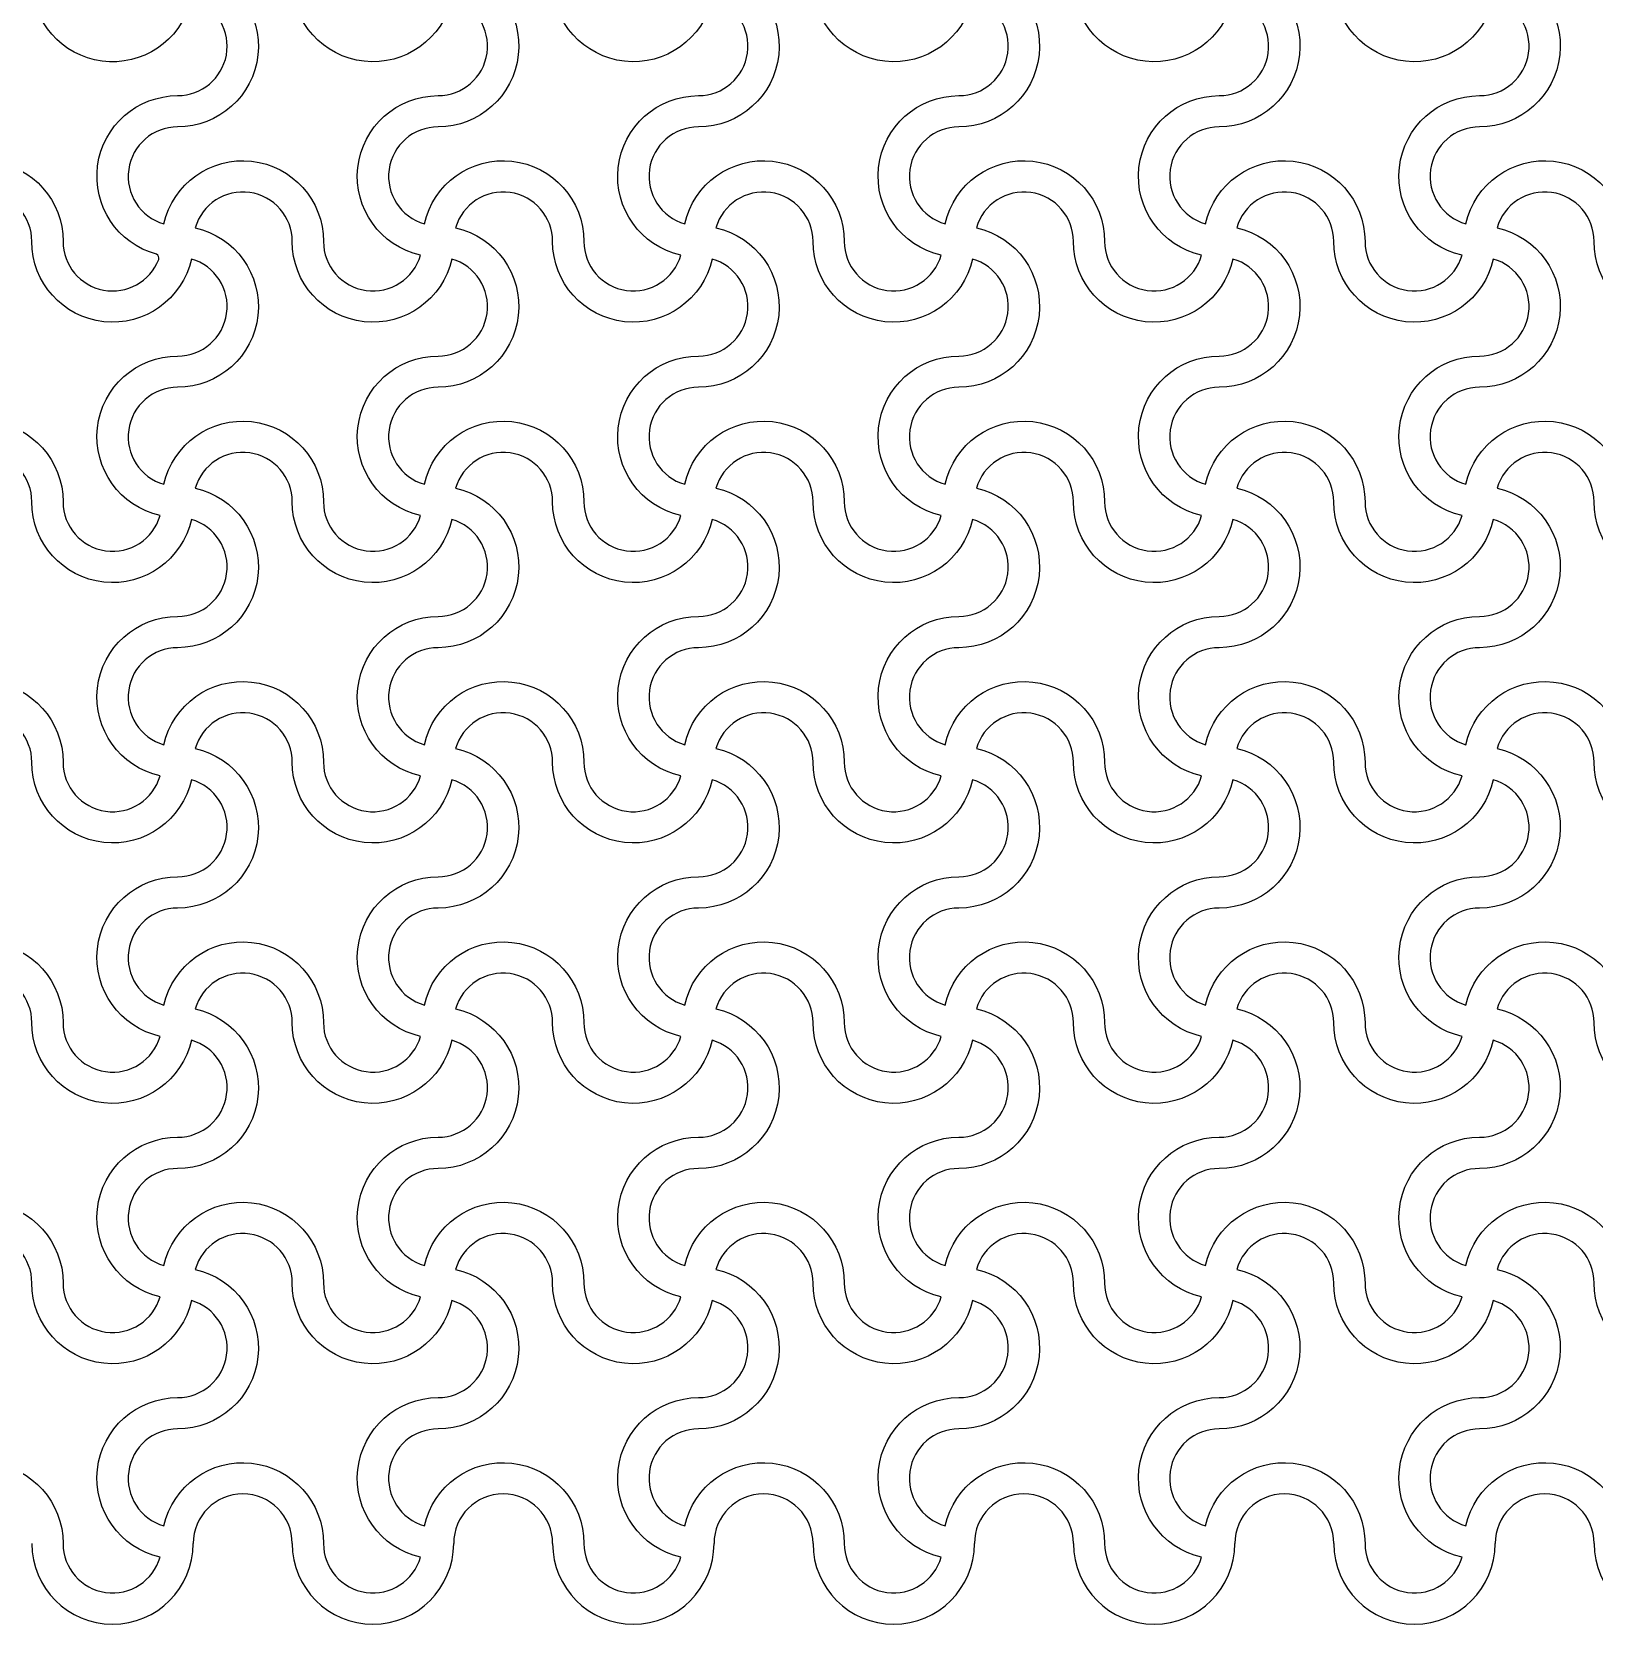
# Model space of a CAD drawing. Header units: millimetres. Extents: x 24 to 345, y 12 to 201.
# Drawn here: x 68.971 to 71.371, y 28.97 to 31.416 of the extents above; entities that cross this region are included whole.
import ezdxf

# ---------------------------------------------------------------- set-up
doc = ezdxf.new("R2010")
doc.units = ezdxf.units.MM
doc.header["$MEASUREMENT"] = 0
doc.layers.add('5th metal (rf+ground)', color=240, linetype='Continuous')

msp = doc.modelspace()

# ---------------------------------------------------------------- linework, layer by layer
at = {"layer": '5th metal (rf+ground)'}
for points in [[(68.8753, 31.48895, -0.6990522), (68.7953, 31.27021, 0.8396467), (68.7694, 31.12276, 0.3140027), (68.77531, 31.12548, -0.8800119), (69.0193, 31.09421, 0.8296244), (69.16612, 31.06663, 0.3532589), (69.16277, 31.07455, -0.8753594), (69.1953, 31.31821, 0.8341201), (69.22213, 31.46532, 0.111244), (69.21899, 31.46589, 0.2790122), (69.21511, 31.46226, -0.8774938), (68.9713, 31.49421, 0.4945431), (68.8753, 31.56753)], [(68.8753, 31.48895, -0.6990522), (68.7953, 31.27021, 0.8396467), (68.7694, 31.12276, 0.3140027), (68.77531, 31.12548, -0.8800119), (69.0193, 31.09421, 0.8296244), (69.16612, 31.06663, 0.3532589), (69.16277, 31.07455, -0.8753594), (69.1953, 31.31821, 0.8341201), (69.22213, 31.46532, 0.111244), (69.21899, 31.46589, 0.2790122), (69.21511, 31.46226, -0.8774938), (68.9713, 31.49421, 0.4945431), (68.8753, 31.56753)], [(68.8753, 31.48895, -0.6990522), (68.7953, 31.27021, 0.8396467), (68.7694, 31.12276, 0.3140027), (68.77531, 31.12548, -0.8800119), (69.0193, 31.09421, 0.8296244), (69.16612, 31.06663, 0.3532589), (69.16277, 31.07455, -0.8753594), (69.1953, 31.31821, 0.8341201), (69.22213, 31.46532, 0.111244), (69.21899, 31.46589, 0.2790122), (69.21511, 31.46226, -0.8774938), (68.9713, 31.49421, 0.4945431), (68.8753, 31.56753)], [(68.8753, 31.48895, -0.6990522), (68.7953, 31.27021, 0.8396467), (68.7694, 31.12276, 0.3140027), (68.77531, 31.12548, -0.8800119), (69.0193, 31.09421, 0.8296244), (69.16612, 31.06663, 0.3532589), (69.16277, 31.07455, -0.8753594), (69.1953, 31.31821, 0.8341201), (69.22213, 31.46532, 0.111244), (69.21899, 31.46589, 0.2790122), (69.21511, 31.46226, -0.8774938), (68.9713, 31.49421, 0.4945431), (68.8753, 31.56753)], [(69.61633, 31.46724, -0.8959788), (69.3713, 31.49421, 0.8687853), (69.22227, 31.51524, -0.8959788), (69.1953, 31.27021, 0.8687853), (69.17427, 31.12118, -0.8959788), (69.4193, 31.09421, 0.8687853), (69.56833, 31.07318, -0.8959788), (69.5953, 31.31821, 0.8687853)], [(69.61633, 31.46724, -0.8959788), (69.3713, 31.49421, 0.8687853), (69.22227, 31.51524, -0.8959788), (69.1953, 31.27021, 0.8687853), (69.17427, 31.12118, -0.8959788), (69.4193, 31.09421, 0.8687853), (69.56833, 31.07318, -0.8959788), (69.5953, 31.31821, 0.8687853)], [(69.61633, 31.46724, -0.8959788), (69.3713, 31.49421, 0.8687853), (69.22227, 31.51524, -0.8959788), (69.1953, 31.27021, 0.8687853), (69.17427, 31.12118, -0.8959788), (69.4193, 31.09421, 0.8687853), (69.56833, 31.07318, -0.8959788), (69.5953, 31.31821, 0.8687853)], [(69.61633, 31.46724, -0.8959788), (69.3713, 31.49421, 0.8687853), (69.22227, 31.51524, -0.8959788), (69.1953, 31.27021, 0.8687853), (69.17427, 31.12118, -0.8959788), (69.4193, 31.09421, 0.8687853), (69.56833, 31.07318, -0.8959788), (69.5953, 31.31821, 0.8687853)], [(70.01633, 31.46724, -0.8959788), (69.7713, 31.49421, 0.8687853), (69.62227, 31.51524, -0.8959788), (69.5953, 31.27021, 0.8687853), (69.57427, 31.12118, -0.8959788), (69.8193, 31.09421, 0.8687853), (69.96833, 31.07318, -0.8959788), (69.9953, 31.31821, 0.8687853)], [(70.01633, 31.46724, -0.8959788), (69.7713, 31.49421, 0.8687853), (69.62227, 31.51524, -0.8959788), (69.5953, 31.27021, 0.8687853), (69.57427, 31.12118, -0.8959788), (69.8193, 31.09421, 0.8687853), (69.96833, 31.07318, -0.8959788), (69.9953, 31.31821, 0.8687853)], [(70.01633, 31.46724, -0.8959788), (69.7713, 31.49421, 0.8687853), (69.62227, 31.51524, -0.8959788), (69.5953, 31.27021, 0.8687853), (69.57427, 31.12118, -0.8959788), (69.8193, 31.09421, 0.8687853), (69.96833, 31.07318, -0.8959788), (69.9953, 31.31821, 0.8687853)], [(70.01633, 31.46724, -0.8959788), (69.7713, 31.49421, 0.8687853), (69.62227, 31.51524, -0.8959788), (69.5953, 31.27021, 0.8687853), (69.57427, 31.12118, -0.8959788), (69.8193, 31.09421, 0.8687853), (69.96833, 31.07318, -0.8959788), (69.9953, 31.31821, 0.8687853)], [(70.41633, 31.46724, -0.8959788), (70.1713, 31.49421, 0.8687853), (70.02227, 31.51524, -0.8959788), (69.9953, 31.27021, 0.8687853), (69.97427, 31.12118, -0.8959788), (70.2193, 31.09421, 0.8687853), (70.36833, 31.07318, -0.8959788), (70.3953, 31.31821, 0.8687853)], [(70.41633, 31.46724, -0.8959788), (70.1713, 31.49421, 0.8687853), (70.02227, 31.51524, -0.8959788), (69.9953, 31.27021, 0.8687853), (69.97427, 31.12118, -0.8959788), (70.2193, 31.09421, 0.8687853), (70.36833, 31.07318, -0.8959788), (70.3953, 31.31821, 0.8687853)], [(70.41633, 31.46724, -0.8959788), (70.1713, 31.49421, 0.8687853), (70.02227, 31.51524, -0.8959788), (69.9953, 31.27021, 0.8687853), (69.97427, 31.12118, -0.8959788), (70.2193, 31.09421, 0.8687853), (70.36833, 31.07318, -0.8959788), (70.3953, 31.31821, 0.8687853)], [(70.41633, 31.46724, -0.8959788), (70.1713, 31.49421, 0.8687853), (70.02227, 31.51524, -0.8959788), (69.9953, 31.27021, 0.8687853), (69.97427, 31.12118, -0.8959788), (70.2193, 31.09421, 0.8687853), (70.36833, 31.07318, -0.8959788), (70.3953, 31.31821, 0.8687853)], [(70.81633, 31.46724, -0.8959788), (70.5713, 31.49421, 0.8687853), (70.42227, 31.51524, -0.8959788), (70.3953, 31.27021, 0.8687853), (70.37427, 31.12118, -0.8959788), (70.6193, 31.09421, 0.8687853), (70.76833, 31.07318, -0.8959788), (70.7953, 31.31821, 0.8687853)], [(70.81633, 31.46724, -0.8959788), (70.5713, 31.49421, 0.8687853), (70.42227, 31.51524, -0.8959788), (70.3953, 31.27021, 0.8687853), (70.37427, 31.12118, -0.8959788), (70.6193, 31.09421, 0.8687853), (70.76833, 31.07318, -0.8959788), (70.7953, 31.31821, 0.8687853)], [(70.81633, 31.46724, -0.8959788), (70.5713, 31.49421, 0.8687853), (70.42227, 31.51524, -0.8959788), (70.3953, 31.27021, 0.8687853), (70.37427, 31.12118, -0.8959788), (70.6193, 31.09421, 0.8687853), (70.76833, 31.07318, -0.8959788), (70.7953, 31.31821, 0.8687853)], [(70.81633, 31.46724, -0.8959788), (70.5713, 31.49421, 0.8687853), (70.42227, 31.51524, -0.8959788), (70.3953, 31.27021, 0.8687853), (70.37427, 31.12118, -0.8959788), (70.6193, 31.09421, 0.8687853), (70.76833, 31.07318, -0.8959788), (70.7953, 31.31821, 0.8687853)], [(71.21633, 31.46724, -0.8959788), (70.9713, 31.49421, 0.8687853), (70.82227, 31.51524, -0.8959788), (70.7953, 31.27021, 0.8687853), (70.77427, 31.12118, -0.8959788), (71.0193, 31.09421, 0.8687853), (71.16833, 31.07318, -0.8959788), (71.1953, 31.31821, 0.8687853)], [(71.21633, 31.46724, -0.8959788), (70.9713, 31.49421, 0.8687853), (70.82227, 31.51524, -0.8959788), (70.7953, 31.27021, 0.8687853), (70.77427, 31.12118, -0.8959788), (71.0193, 31.09421, 0.8687853), (71.16833, 31.07318, -0.8959788), (71.1953, 31.31821, 0.8687853)], [(71.21633, 31.46724, -0.8959788), (70.9713, 31.49421, 0.8687853), (70.82227, 31.51524, -0.8959788), (70.7953, 31.27021, 0.8687853), (70.77427, 31.12118, -0.8959788), (71.0193, 31.09421, 0.8687853), (71.16833, 31.07318, -0.8959788), (71.1953, 31.31821, 0.8687853)], [(71.21633, 31.46724, -0.8959788), (70.9713, 31.49421, 0.8687853), (70.82227, 31.51524, -0.8959788), (70.7953, 31.27021, 0.8687853), (70.77427, 31.12118, -0.8959788), (71.0193, 31.09421, 0.8687853), (71.16833, 31.07318, -0.8959788), (71.1953, 31.31821, 0.8687853)], [(71.61633, 31.46724, -0.8959788), (71.3713, 31.49421, 0.8687853), (71.22227, 31.51524, -0.8959788), (71.1953, 31.27021, 0.8687853), (71.17427, 31.12118, -0.8959788), (71.4193, 31.09421, 0.8687853), (71.56833, 31.07318, -0.8959788), (71.5953, 31.31821, 0.8687853)], [(71.61633, 31.46724, -0.8959788), (71.3713, 31.49421, 0.8687853), (71.22227, 31.51524, -0.8959788), (71.1953, 31.27021, 0.8687853), (71.17427, 31.12118, -0.8959788), (71.4193, 31.09421, 0.8687853), (71.56833, 31.07318, -0.8959788), (71.5953, 31.31821, 0.8687853)], [(71.61633, 31.46724, -0.8959788), (71.3713, 31.49421, 0.8687853), (71.22227, 31.51524, -0.8959788), (71.1953, 31.27021, 0.8687853), (71.17427, 31.12118, -0.8959788), (71.4193, 31.09421, 0.8687853), (71.56833, 31.07318, -0.8959788), (71.5953, 31.31821, 0.8687853)], [(71.61633, 31.46724, -0.8959788), (71.3713, 31.49421, 0.8687853), (71.22227, 31.51524, -0.8959788), (71.1953, 31.27021, 0.8687853), (71.17427, 31.12118, -0.8959788), (71.4193, 31.09421, 0.8687853), (71.56833, 31.07318, -0.8959788), (71.5953, 31.31821, 0.8687853)], [(69.21633, 31.06724, -0.8959788), (68.9713, 31.09421, 0.8687853), (68.82227, 31.11524, -0.8959788), (68.7953, 30.87021, 0.8687853), (68.77427, 30.72118, -0.8959788), (69.0193, 30.69421, 0.8687853), (69.16833, 30.67318, -0.8959788), (69.1953, 30.91821, 0.8687853)], [(69.21633, 31.06724, -0.8959788), (68.9713, 31.09421, 0.8687853), (68.82227, 31.11524, -0.8959788), (68.7953, 30.87021, 0.8687853), (68.77427, 30.72118, -0.8959788), (69.0193, 30.69421, 0.8687853), (69.16833, 30.67318, -0.8959788), (69.1953, 30.91821, 0.8687853)], [(69.21633, 31.06724, -0.8959788), (68.9713, 31.09421, 0.8687853), (68.82227, 31.11524, -0.8959788), (68.7953, 30.87021, 0.8687853), (68.77427, 30.72118, -0.8959788), (69.0193, 30.69421, 0.8687853), (69.16833, 30.67318, -0.8959788), (69.1953, 30.91821, 0.8687853)], [(69.21633, 31.06724, -0.8959788), (68.9713, 31.09421, 0.8687853), (68.82227, 31.11524, -0.8959788), (68.7953, 30.87021, 0.8687853), (68.77427, 30.72118, -0.8959788), (69.0193, 30.69421, 0.8687853), (69.16833, 30.67318, -0.8959788), (69.1953, 30.91821, 0.8687853)], [(69.61633, 31.06724, -0.8959788), (69.3713, 31.09421, 0.8687853), (69.22227, 31.11524, -0.8959788), (69.1953, 30.87021, 0.8687853), (69.17427, 30.72118, -0.8959788), (69.4193, 30.69421, 0.8687853), (69.56833, 30.67318, -0.8959788), (69.5953, 30.91821, 0.8687853)], [(69.61633, 31.06724, -0.8959788), (69.3713, 31.09421, 0.8687853), (69.22227, 31.11524, -0.8959788), (69.1953, 30.87021, 0.8687853), (69.17427, 30.72118, -0.8959788), (69.4193, 30.69421, 0.8687853), (69.56833, 30.67318, -0.8959788), (69.5953, 30.91821, 0.8687853)], [(69.61633, 31.06724, -0.8959788), (69.3713, 31.09421, 0.8687853), (69.22227, 31.11524, -0.8959788), (69.1953, 30.87021, 0.8687853), (69.17427, 30.72118, -0.8959788), (69.4193, 30.69421, 0.8687853), (69.56833, 30.67318, -0.8959788), (69.5953, 30.91821, 0.8687853)], [(69.61633, 31.06724, -0.8959788), (69.3713, 31.09421, 0.8687853), (69.22227, 31.11524, -0.8959788), (69.1953, 30.87021, 0.8687853), (69.17427, 30.72118, -0.8959788), (69.4193, 30.69421, 0.8687853), (69.56833, 30.67318, -0.8959788), (69.5953, 30.91821, 0.8687853)], [(70.01633, 31.06724, -0.8959788), (69.7713, 31.09421, 0.8687853), (69.62227, 31.11524, -0.8959788), (69.5953, 30.87021, 0.8687853), (69.57427, 30.72118, -0.8959788), (69.8193, 30.69421, 0.8687853), (69.96833, 30.67318, -0.8959788), (69.9953, 30.91821, 0.8687853)], [(70.01633, 31.06724, -0.8959788), (69.7713, 31.09421, 0.8687853), (69.62227, 31.11524, -0.8959788), (69.5953, 30.87021, 0.8687853), (69.57427, 30.72118, -0.8959788), (69.8193, 30.69421, 0.8687853), (69.96833, 30.67318, -0.8959788), (69.9953, 30.91821, 0.8687853)], [(70.01633, 31.06724, -0.8959788), (69.7713, 31.09421, 0.8687853), (69.62227, 31.11524, -0.8959788), (69.5953, 30.87021, 0.8687853), (69.57427, 30.72118, -0.8959788), (69.8193, 30.69421, 0.8687853), (69.96833, 30.67318, -0.8959788), (69.9953, 30.91821, 0.8687853)], [(70.01633, 31.06724, -0.8959788), (69.7713, 31.09421, 0.8687853), (69.62227, 31.11524, -0.8959788), (69.5953, 30.87021, 0.8687853), (69.57427, 30.72118, -0.8959788), (69.8193, 30.69421, 0.8687853), (69.96833, 30.67318, -0.8959788), (69.9953, 30.91821, 0.8687853)], [(70.41633, 31.06724, -0.8959788), (70.1713, 31.09421, 0.8687853), (70.02227, 31.11524, -0.8959788), (69.9953, 30.87021, 0.8687853), (69.97427, 30.72118, -0.8959788), (70.2193, 30.69421, 0.8687853), (70.36833, 30.67318, -0.8959788), (70.3953, 30.91821, 0.8687853)], [(70.41633, 31.06724, -0.8959788), (70.1713, 31.09421, 0.8687853), (70.02227, 31.11524, -0.8959788), (69.9953, 30.87021, 0.8687853), (69.97427, 30.72118, -0.8959788), (70.2193, 30.69421, 0.8687853), (70.36833, 30.67318, -0.8959788), (70.3953, 30.91821, 0.8687853)], [(70.41633, 31.06724, -0.8959788), (70.1713, 31.09421, 0.8687853), (70.02227, 31.11524, -0.8959788), (69.9953, 30.87021, 0.8687853), (69.97427, 30.72118, -0.8959788), (70.2193, 30.69421, 0.8687853), (70.36833, 30.67318, -0.8959788), (70.3953, 30.91821, 0.8687853)], [(70.41633, 31.06724, -0.8959788), (70.1713, 31.09421, 0.8687853), (70.02227, 31.11524, -0.8959788), (69.9953, 30.87021, 0.8687853), (69.97427, 30.72118, -0.8959788), (70.2193, 30.69421, 0.8687853), (70.36833, 30.67318, -0.8959788), (70.3953, 30.91821, 0.8687853)], [(70.81633, 31.06724, -0.8959788), (70.5713, 31.09421, 0.8687853), (70.42227, 31.11524, -0.8959788), (70.3953, 30.87021, 0.8687853), (70.37427, 30.72118, -0.8959788), (70.6193, 30.69421, 0.8687853), (70.76833, 30.67318, -0.8959788), (70.7953, 30.91821, 0.8687853)], [(70.81633, 31.06724, -0.8959788), (70.5713, 31.09421, 0.8687853), (70.42227, 31.11524, -0.8959788), (70.3953, 30.87021, 0.8687853), (70.37427, 30.72118, -0.8959788), (70.6193, 30.69421, 0.8687853), (70.76833, 30.67318, -0.8959788), (70.7953, 30.91821, 0.8687853)], [(70.81633, 31.06724, -0.8959788), (70.5713, 31.09421, 0.8687853), (70.42227, 31.11524, -0.8959788), (70.3953, 30.87021, 0.8687853), (70.37427, 30.72118, -0.8959788), (70.6193, 30.69421, 0.8687853), (70.76833, 30.67318, -0.8959788), (70.7953, 30.91821, 0.8687853)], [(70.81633, 31.06724, -0.8959788), (70.5713, 31.09421, 0.8687853), (70.42227, 31.11524, -0.8959788), (70.3953, 30.87021, 0.8687853), (70.37427, 30.72118, -0.8959788), (70.6193, 30.69421, 0.8687853), (70.76833, 30.67318, -0.8959788), (70.7953, 30.91821, 0.8687853)], [(71.21633, 31.06724, -0.8959788), (70.9713, 31.09421, 0.8687853), (70.82227, 31.11524, -0.8959788), (70.7953, 30.87021, 0.8687853), (70.77427, 30.72118, -0.8959788), (71.0193, 30.69421, 0.8687853), (71.16833, 30.67318, -0.8959788), (71.1953, 30.91821, 0.8687853)], [(71.21633, 31.06724, -0.8959788), (70.9713, 31.09421, 0.8687853), (70.82227, 31.11524, -0.8959788), (70.7953, 30.87021, 0.8687853), (70.77427, 30.72118, -0.8959788), (71.0193, 30.69421, 0.8687853), (71.16833, 30.67318, -0.8959788), (71.1953, 30.91821, 0.8687853)], [(71.21633, 31.06724, -0.8959788), (70.9713, 31.09421, 0.8687853), (70.82227, 31.11524, -0.8959788), (70.7953, 30.87021, 0.8687853), (70.77427, 30.72118, -0.8959788), (71.0193, 30.69421, 0.8687853), (71.16833, 30.67318, -0.8959788), (71.1953, 30.91821, 0.8687853)], [(71.21633, 31.06724, -0.8959788), (70.9713, 31.09421, 0.8687853), (70.82227, 31.11524, -0.8959788), (70.7953, 30.87021, 0.8687853), (70.77427, 30.72118, -0.8959788), (71.0193, 30.69421, 0.8687853), (71.16833, 30.67318, -0.8959788), (71.1953, 30.91821, 0.8687853)], [(71.61633, 31.06724, -0.8959788), (71.3713, 31.09421, 0.8687853), (71.22227, 31.11524, -0.8959788), (71.1953, 30.87021, 0.8687853), (71.17427, 30.72118, -0.8959788), (71.4193, 30.69421, 0.8687853), (71.56833, 30.67318, -0.8959788), (71.5953, 30.91821, 0.8687853)], [(71.61633, 31.06724, -0.8959788), (71.3713, 31.09421, 0.8687853), (71.22227, 31.11524, -0.8959788), (71.1953, 30.87021, 0.8687853), (71.17427, 30.72118, -0.8959788), (71.4193, 30.69421, 0.8687853), (71.56833, 30.67318, -0.8959788), (71.5953, 30.91821, 0.8687853)], [(71.61633, 31.06724, -0.8959788), (71.3713, 31.09421, 0.8687853), (71.22227, 31.11524, -0.8959788), (71.1953, 30.87021, 0.8687853), (71.17427, 30.72118, -0.8959788), (71.4193, 30.69421, 0.8687853), (71.56833, 30.67318, -0.8959788), (71.5953, 30.91821, 0.8687853)], [(71.61633, 31.06724, -0.8959788), (71.3713, 31.09421, 0.8687853), (71.22227, 31.11524, -0.8959788), (71.1953, 30.87021, 0.8687853), (71.17427, 30.72118, -0.8959788), (71.4193, 30.69421, 0.8687853), (71.56833, 30.67318, -0.8959788), (71.5953, 30.91821, 0.8687853)], [(69.21633, 30.66724, -0.8959788), (68.9713, 30.69421, 0.8687853), (68.82227, 30.71524, -0.8959788), (68.7953, 30.47021, 0.8687853), (68.77427, 30.32118, -0.8959788), (69.0193, 30.29421, 0.8687853), (69.16833, 30.27318, -0.8959788), (69.1953, 30.51821, 0.8687853)], [(69.21633, 30.66724, -0.8959788), (68.9713, 30.69421, 0.8687853), (68.82227, 30.71524, -0.8959788), (68.7953, 30.47021, 0.8687853), (68.77427, 30.32118, -0.8959788), (69.0193, 30.29421, 0.8687853), (69.16833, 30.27318, -0.8959788), (69.1953, 30.51821, 0.8687853)], [(69.21633, 30.66724, -0.8959788), (68.9713, 30.69421, 0.8687853), (68.82227, 30.71524, -0.8959788), (68.7953, 30.47021, 0.8687853), (68.77427, 30.32118, -0.8959788), (69.0193, 30.29421, 0.8687853), (69.16833, 30.27318, -0.8959788), (69.1953, 30.51821, 0.8687853)], [(69.21633, 30.66724, -0.8959788), (68.9713, 30.69421, 0.8687853), (68.82227, 30.71524, -0.8959788), (68.7953, 30.47021, 0.8687853), (68.77427, 30.32118, -0.8959788), (69.0193, 30.29421, 0.8687853), (69.16833, 30.27318, -0.8959788), (69.1953, 30.51821, 0.8687853)], [(69.61633, 30.66724, -0.8959788), (69.3713, 30.69421, 0.8687853), (69.22227, 30.71524, -0.8959788), (69.1953, 30.47021, 0.8687853), (69.17427, 30.32118, -0.8959788), (69.4193, 30.29421, 0.8687853), (69.56833, 30.27318, -0.8959788), (69.5953, 30.51821, 0.8687853)], [(69.61633, 30.66724, -0.8959788), (69.3713, 30.69421, 0.8687853), (69.22227, 30.71524, -0.8959788), (69.1953, 30.47021, 0.8687853), (69.17427, 30.32118, -0.8959788), (69.4193, 30.29421, 0.8687853), (69.56833, 30.27318, -0.8959788), (69.5953, 30.51821, 0.8687853)], [(69.61633, 30.66724, -0.8959788), (69.3713, 30.69421, 0.8687853), (69.22227, 30.71524, -0.8959788), (69.1953, 30.47021, 0.8687853), (69.17427, 30.32118, -0.8959788), (69.4193, 30.29421, 0.8687853), (69.56833, 30.27318, -0.8959788), (69.5953, 30.51821, 0.8687853)], [(69.61633, 30.66724, -0.8959788), (69.3713, 30.69421, 0.8687853), (69.22227, 30.71524, -0.8959788), (69.1953, 30.47021, 0.8687853), (69.17427, 30.32118, -0.8959788), (69.4193, 30.29421, 0.8687853), (69.56833, 30.27318, -0.8959788), (69.5953, 30.51821, 0.8687853)], [(70.01633, 30.66724, -0.8959788), (69.7713, 30.69421, 0.8687853), (69.62227, 30.71524, -0.8959788), (69.5953, 30.47021, 0.8687853), (69.57427, 30.32118, -0.8959788), (69.8193, 30.29421, 0.8687853), (69.96833, 30.27318, -0.8959788), (69.9953, 30.51821, 0.8687853)], [(70.01633, 30.66724, -0.8959788), (69.7713, 30.69421, 0.8687853), (69.62227, 30.71524, -0.8959788), (69.5953, 30.47021, 0.8687853), (69.57427, 30.32118, -0.8959788), (69.8193, 30.29421, 0.8687853), (69.96833, 30.27318, -0.8959788), (69.9953, 30.51821, 0.8687853)], [(70.01633, 30.66724, -0.8959788), (69.7713, 30.69421, 0.8687853), (69.62227, 30.71524, -0.8959788), (69.5953, 30.47021, 0.8687853), (69.57427, 30.32118, -0.8959788), (69.8193, 30.29421, 0.8687853), (69.96833, 30.27318, -0.8959788), (69.9953, 30.51821, 0.8687853)], [(70.01633, 30.66724, -0.8959788), (69.7713, 30.69421, 0.8687853), (69.62227, 30.71524, -0.8959788), (69.5953, 30.47021, 0.8687853), (69.57427, 30.32118, -0.8959788), (69.8193, 30.29421, 0.8687853), (69.96833, 30.27318, -0.8959788), (69.9953, 30.51821, 0.8687853)], [(70.41633, 30.66724, -0.8959788), (70.1713, 30.69421, 0.8687853), (70.02227, 30.71524, -0.8959788), (69.9953, 30.47021, 0.8687853), (69.97427, 30.32118, -0.8959788), (70.2193, 30.29421, 0.8687853), (70.36833, 30.27318, -0.8959788), (70.3953, 30.51821, 0.8687853)], [(70.41633, 30.66724, -0.8959788), (70.1713, 30.69421, 0.8687853), (70.02227, 30.71524, -0.8959788), (69.9953, 30.47021, 0.8687853), (69.97427, 30.32118, -0.8959788), (70.2193, 30.29421, 0.8687853), (70.36833, 30.27318, -0.8959788), (70.3953, 30.51821, 0.8687853)], [(70.41633, 30.66724, -0.8959788), (70.1713, 30.69421, 0.8687853), (70.02227, 30.71524, -0.8959788), (69.9953, 30.47021, 0.8687853), (69.97427, 30.32118, -0.8959788), (70.2193, 30.29421, 0.8687853), (70.36833, 30.27318, -0.8959788), (70.3953, 30.51821, 0.8687853)], [(70.41633, 30.66724, -0.8959788), (70.1713, 30.69421, 0.8687853), (70.02227, 30.71524, -0.8959788), (69.9953, 30.47021, 0.8687853), (69.97427, 30.32118, -0.8959788), (70.2193, 30.29421, 0.8687853), (70.36833, 30.27318, -0.8959788), (70.3953, 30.51821, 0.8687853)], [(70.81633, 30.66724, -0.8959788), (70.5713, 30.69421, 0.8687853), (70.42227, 30.71524, -0.8959788), (70.3953, 30.47021, 0.8687853), (70.37427, 30.32118, -0.8959788), (70.6193, 30.29421, 0.8687853), (70.76833, 30.27318, -0.8959788), (70.7953, 30.51821, 0.8687853)], [(70.81633, 30.66724, -0.8959788), (70.5713, 30.69421, 0.8687853), (70.42227, 30.71524, -0.8959788), (70.3953, 30.47021, 0.8687853), (70.37427, 30.32118, -0.8959788), (70.6193, 30.29421, 0.8687853), (70.76833, 30.27318, -0.8959788), (70.7953, 30.51821, 0.8687853)], [(70.81633, 30.66724, -0.8959788), (70.5713, 30.69421, 0.8687853), (70.42227, 30.71524, -0.8959788), (70.3953, 30.47021, 0.8687853), (70.37427, 30.32118, -0.8959788), (70.6193, 30.29421, 0.8687853), (70.76833, 30.27318, -0.8959788), (70.7953, 30.51821, 0.8687853)], [(70.81633, 30.66724, -0.8959788), (70.5713, 30.69421, 0.8687853), (70.42227, 30.71524, -0.8959788), (70.3953, 30.47021, 0.8687853), (70.37427, 30.32118, -0.8959788), (70.6193, 30.29421, 0.8687853), (70.76833, 30.27318, -0.8959788), (70.7953, 30.51821, 0.8687853)], [(71.21633, 30.66724, -0.8959788), (70.9713, 30.69421, 0.8687853), (70.82227, 30.71524, -0.8959788), (70.7953, 30.47021, 0.8687853), (70.77427, 30.32118, -0.8959788), (71.0193, 30.29421, 0.8687853), (71.16833, 30.27318, -0.8959788), (71.1953, 30.51821, 0.8687853)], [(71.21633, 30.66724, -0.8959788), (70.9713, 30.69421, 0.8687853), (70.82227, 30.71524, -0.8959788), (70.7953, 30.47021, 0.8687853), (70.77427, 30.32118, -0.8959788), (71.0193, 30.29421, 0.8687853), (71.16833, 30.27318, -0.8959788), (71.1953, 30.51821, 0.8687853)], [(71.21633, 30.66724, -0.8959788), (70.9713, 30.69421, 0.8687853), (70.82227, 30.71524, -0.8959788), (70.7953, 30.47021, 0.8687853), (70.77427, 30.32118, -0.8959788), (71.0193, 30.29421, 0.8687853), (71.16833, 30.27318, -0.8959788), (71.1953, 30.51821, 0.8687853)], [(71.21633, 30.66724, -0.8959788), (70.9713, 30.69421, 0.8687853), (70.82227, 30.71524, -0.8959788), (70.7953, 30.47021, 0.8687853), (70.77427, 30.32118, -0.8959788), (71.0193, 30.29421, 0.8687853), (71.16833, 30.27318, -0.8959788), (71.1953, 30.51821, 0.8687853)], [(71.61633, 30.66724, -0.8959788), (71.3713, 30.69421, 0.8687853), (71.22227, 30.71524, -0.8959788), (71.1953, 30.47021, 0.8687853), (71.17427, 30.32118, -0.8959788), (71.4193, 30.29421, 0.8687853), (71.56833, 30.27318, -0.8959788), (71.5953, 30.51821, 0.8687853)], [(71.61633, 30.66724, -0.8959788), (71.3713, 30.69421, 0.8687853), (71.22227, 30.71524, -0.8959788), (71.1953, 30.47021, 0.8687853), (71.17427, 30.32118, -0.8959788), (71.4193, 30.29421, 0.8687853), (71.56833, 30.27318, -0.8959788), (71.5953, 30.51821, 0.8687853)], [(71.61633, 30.66724, -0.8959788), (71.3713, 30.69421, 0.8687853), (71.22227, 30.71524, -0.8959788), (71.1953, 30.47021, 0.8687853), (71.17427, 30.32118, -0.8959788), (71.4193, 30.29421, 0.8687853), (71.56833, 30.27318, -0.8959788), (71.5953, 30.51821, 0.8687853)], [(71.61633, 30.66724, -0.8959788), (71.3713, 30.69421, 0.8687853), (71.22227, 30.71524, -0.8959788), (71.1953, 30.47021, 0.8687853), (71.17427, 30.32118, -0.8959788), (71.4193, 30.29421, 0.8687853), (71.56833, 30.27318, -0.8959788), (71.5953, 30.51821, 0.8687853)], [(69.21633, 30.26724, -0.8959788), (68.9713, 30.29421, 0.8687853), (68.82227, 30.31524, -0.8959788), (68.7953, 30.07021, 0.8687853), (68.77427, 29.92118, -0.8959788), (69.0193, 29.89421, 0.8687853), (69.16833, 29.87318, -0.8959788), (69.1953, 30.11821, 0.8687853)], [(69.21633, 30.26724, -0.8959788), (68.9713, 30.29421, 0.8687853), (68.82227, 30.31524, -0.8959788), (68.7953, 30.07021, 0.8687853), (68.77427, 29.92118, -0.8959788), (69.0193, 29.89421, 0.8687853), (69.16833, 29.87318, -0.8959788), (69.1953, 30.11821, 0.8687853)], [(69.21633, 30.26724, -0.8959788), (68.9713, 30.29421, 0.8687853), (68.82227, 30.31524, -0.8959788), (68.7953, 30.07021, 0.8687853), (68.77427, 29.92118, -0.8959788), (69.0193, 29.89421, 0.8687853), (69.16833, 29.87318, -0.8959788), (69.1953, 30.11821, 0.8687853)], [(69.21633, 30.26724, -0.8959788), (68.9713, 30.29421, 0.8687853), (68.82227, 30.31524, -0.8959788), (68.7953, 30.07021, 0.8687853), (68.77427, 29.92118, -0.8959788), (69.0193, 29.89421, 0.8687853), (69.16833, 29.87318, -0.8959788), (69.1953, 30.11821, 0.8687853)], [(69.61633, 30.26724, -0.8959788), (69.3713, 30.29421, 0.8687853), (69.22227, 30.31524, -0.8959788), (69.1953, 30.07021, 0.8687853), (69.17427, 29.92118, -0.8959788), (69.4193, 29.89421, 0.8687853), (69.56833, 29.87318, -0.8959788), (69.5953, 30.11821, 0.8687853)], [(69.61633, 30.26724, -0.8959788), (69.3713, 30.29421, 0.8687853), (69.22227, 30.31524, -0.8959788), (69.1953, 30.07021, 0.8687853), (69.17427, 29.92118, -0.8959788), (69.4193, 29.89421, 0.8687853), (69.56833, 29.87318, -0.8959788), (69.5953, 30.11821, 0.8687853)], [(69.61633, 30.26724, -0.8959788), (69.3713, 30.29421, 0.8687853), (69.22227, 30.31524, -0.8959788), (69.1953, 30.07021, 0.8687853), (69.17427, 29.92118, -0.8959788), (69.4193, 29.89421, 0.8687853), (69.56833, 29.87318, -0.8959788), (69.5953, 30.11821, 0.8687853)], [(69.61633, 30.26724, -0.8959788), (69.3713, 30.29421, 0.8687853), (69.22227, 30.31524, -0.8959788), (69.1953, 30.07021, 0.8687853), (69.17427, 29.92118, -0.8959788), (69.4193, 29.89421, 0.8687853), (69.56833, 29.87318, -0.8959788), (69.5953, 30.11821, 0.8687853)], [(70.01633, 30.26724, -0.8959788), (69.7713, 30.29421, 0.8687853), (69.62227, 30.31524, -0.8959788), (69.5953, 30.07021, 0.8687853), (69.57427, 29.92118, -0.8959788), (69.8193, 29.89421, 0.8687853), (69.96833, 29.87318, -0.8959788), (69.9953, 30.11821, 0.8687853)], [(70.01633, 30.26724, -0.8959788), (69.7713, 30.29421, 0.8687853), (69.62227, 30.31524, -0.8959788), (69.5953, 30.07021, 0.8687853), (69.57427, 29.92118, -0.8959788), (69.8193, 29.89421, 0.8687853), (69.96833, 29.87318, -0.8959788), (69.9953, 30.11821, 0.8687853)], [(70.01633, 30.26724, -0.8959788), (69.7713, 30.29421, 0.8687853), (69.62227, 30.31524, -0.8959788), (69.5953, 30.07021, 0.8687853), (69.57427, 29.92118, -0.8959788), (69.8193, 29.89421, 0.8687853), (69.96833, 29.87318, -0.8959788), (69.9953, 30.11821, 0.8687853)], [(70.01633, 30.26724, -0.8959788), (69.7713, 30.29421, 0.8687853), (69.62227, 30.31524, -0.8959788), (69.5953, 30.07021, 0.8687853), (69.57427, 29.92118, -0.8959788), (69.8193, 29.89421, 0.8687853), (69.96833, 29.87318, -0.8959788), (69.9953, 30.11821, 0.8687853)], [(70.41633, 30.26724, -0.8959788), (70.1713, 30.29421, 0.8687853), (70.02227, 30.31524, -0.8959788), (69.9953, 30.07021, 0.8687853), (69.97427, 29.92118, -0.8959788), (70.2193, 29.89421, 0.8687853), (70.36833, 29.87318, -0.8959788), (70.3953, 30.11821, 0.8687853)], [(70.41633, 30.26724, -0.8959788), (70.1713, 30.29421, 0.8687853), (70.02227, 30.31524, -0.8959788), (69.9953, 30.07021, 0.8687853), (69.97427, 29.92118, -0.8959788), (70.2193, 29.89421, 0.8687853), (70.36833, 29.87318, -0.8959788), (70.3953, 30.11821, 0.8687853)], [(70.41633, 30.26724, -0.8959788), (70.1713, 30.29421, 0.8687853), (70.02227, 30.31524, -0.8959788), (69.9953, 30.07021, 0.8687853), (69.97427, 29.92118, -0.8959788), (70.2193, 29.89421, 0.8687853), (70.36833, 29.87318, -0.8959788), (70.3953, 30.11821, 0.8687853)], [(70.41633, 30.26724, -0.8959788), (70.1713, 30.29421, 0.8687853), (70.02227, 30.31524, -0.8959788), (69.9953, 30.07021, 0.8687853), (69.97427, 29.92118, -0.8959788), (70.2193, 29.89421, 0.8687853), (70.36833, 29.87318, -0.8959788), (70.3953, 30.11821, 0.8687853)], [(70.81633, 30.26724, -0.8959788), (70.5713, 30.29421, 0.8687853), (70.42227, 30.31524, -0.8959788), (70.3953, 30.07021, 0.8687853), (70.37427, 29.92118, -0.8959788), (70.6193, 29.89421, 0.8687853), (70.76833, 29.87318, -0.8959788), (70.7953, 30.11821, 0.8687853)], [(70.81633, 30.26724, -0.8959788), (70.5713, 30.29421, 0.8687853), (70.42227, 30.31524, -0.8959788), (70.3953, 30.07021, 0.8687853), (70.37427, 29.92118, -0.8959788), (70.6193, 29.89421, 0.8687853), (70.76833, 29.87318, -0.8959788), (70.7953, 30.11821, 0.8687853)], [(70.81633, 30.26724, -0.8959788), (70.5713, 30.29421, 0.8687853), (70.42227, 30.31524, -0.8959788), (70.3953, 30.07021, 0.8687853), (70.37427, 29.92118, -0.8959788), (70.6193, 29.89421, 0.8687853), (70.76833, 29.87318, -0.8959788), (70.7953, 30.11821, 0.8687853)], [(70.81633, 30.26724, -0.8959788), (70.5713, 30.29421, 0.8687853), (70.42227, 30.31524, -0.8959788), (70.3953, 30.07021, 0.8687853), (70.37427, 29.92118, -0.8959788), (70.6193, 29.89421, 0.8687853), (70.76833, 29.87318, -0.8959788), (70.7953, 30.11821, 0.8687853)], [(71.21633, 30.26724, -0.8959788), (70.9713, 30.29421, 0.8687853), (70.82227, 30.31524, -0.8959788), (70.7953, 30.07021, 0.8687853), (70.77427, 29.92118, -0.8959788), (71.0193, 29.89421, 0.8687853), (71.16833, 29.87318, -0.8959788), (71.1953, 30.11821, 0.8687853)], [(71.21633, 30.26724, -0.8959788), (70.9713, 30.29421, 0.8687853), (70.82227, 30.31524, -0.8959788), (70.7953, 30.07021, 0.8687853), (70.77427, 29.92118, -0.8959788), (71.0193, 29.89421, 0.8687853), (71.16833, 29.87318, -0.8959788), (71.1953, 30.11821, 0.8687853)], [(71.21633, 30.26724, -0.8959788), (70.9713, 30.29421, 0.8687853), (70.82227, 30.31524, -0.8959788), (70.7953, 30.07021, 0.8687853), (70.77427, 29.92118, -0.8959788), (71.0193, 29.89421, 0.8687853), (71.16833, 29.87318, -0.8959788), (71.1953, 30.11821, 0.8687853)], [(71.21633, 30.26724, -0.8959788), (70.9713, 30.29421, 0.8687853), (70.82227, 30.31524, -0.8959788), (70.7953, 30.07021, 0.8687853), (70.77427, 29.92118, -0.8959788), (71.0193, 29.89421, 0.8687853), (71.16833, 29.87318, -0.8959788), (71.1953, 30.11821, 0.8687853)], [(71.61633, 30.26724, -0.8959788), (71.3713, 30.29421, 0.8687853), (71.22227, 30.31524, -0.8959788), (71.1953, 30.07021, 0.8687853), (71.17427, 29.92118, -0.8959788), (71.4193, 29.89421, 0.8687853), (71.56833, 29.87318, -0.8959788), (71.5953, 30.11821, 0.8687853)], [(71.61633, 30.26724, -0.8959788), (71.3713, 30.29421, 0.8687853), (71.22227, 30.31524, -0.8959788), (71.1953, 30.07021, 0.8687853), (71.17427, 29.92118, -0.8959788), (71.4193, 29.89421, 0.8687853), (71.56833, 29.87318, -0.8959788), (71.5953, 30.11821, 0.8687853)], [(71.61633, 30.26724, -0.8959788), (71.3713, 30.29421, 0.8687853), (71.22227, 30.31524, -0.8959788), (71.1953, 30.07021, 0.8687853), (71.17427, 29.92118, -0.8959788), (71.4193, 29.89421, 0.8687853), (71.56833, 29.87318, -0.8959788), (71.5953, 30.11821, 0.8687853)], [(71.61633, 30.26724, -0.8959788), (71.3713, 30.29421, 0.8687853), (71.22227, 30.31524, -0.8959788), (71.1953, 30.07021, 0.8687853), (71.17427, 29.92118, -0.8959788), (71.4193, 29.89421, 0.8687853), (71.56833, 29.87318, -0.8959788), (71.5953, 30.11821, 0.8687853)], [(69.21633, 29.86724, -0.8959788), (68.9713, 29.89421, 0.8687853), (68.82227, 29.91524, -0.8959788), (68.7953, 29.67021, 0.8687853), (68.77427, 29.52118, -0.8959788), (69.0193, 29.49421, 0.8687853), (69.16833, 29.47318, -0.8959788), (69.1953, 29.71821, 0.8687853)], [(69.21633, 29.86724, -0.8959788), (68.9713, 29.89421, 0.8687853), (68.82227, 29.91524, -0.8959788), (68.7953, 29.67021, 0.8687853), (68.77427, 29.52118, -0.8959788), (69.0193, 29.49421, 0.8687853), (69.16833, 29.47318, -0.8959788), (69.1953, 29.71821, 0.8687853)], [(69.21633, 29.86724, -0.8959788), (68.9713, 29.89421, 0.8687853), (68.82227, 29.91524, -0.8959788), (68.7953, 29.67021, 0.8687853), (68.77427, 29.52118, -0.8959788), (69.0193, 29.49421, 0.8687853), (69.16833, 29.47318, -0.8959788), (69.1953, 29.71821, 0.8687853)], [(69.21633, 29.86724, -0.8959788), (68.9713, 29.89421, 0.8687853), (68.82227, 29.91524, -0.8959788), (68.7953, 29.67021, 0.8687853), (68.77427, 29.52118, -0.8959788), (69.0193, 29.49421, 0.8687853), (69.16833, 29.47318, -0.8959788), (69.1953, 29.71821, 0.8687853)], [(69.61633, 29.86724, -0.8959788), (69.3713, 29.89421, 0.8687853), (69.22227, 29.91524, -0.8959788), (69.1953, 29.67021, 0.8687853), (69.17427, 29.52118, -0.8959788), (69.4193, 29.49421, 0.8687853), (69.56833, 29.47318, -0.8959788), (69.5953, 29.71821, 0.8687853)], [(69.61633, 29.86724, -0.8959788), (69.3713, 29.89421, 0.8687853), (69.22227, 29.91524, -0.8959788), (69.1953, 29.67021, 0.8687853), (69.17427, 29.52118, -0.8959788), (69.4193, 29.49421, 0.8687853), (69.56833, 29.47318, -0.8959788), (69.5953, 29.71821, 0.8687853)], [(69.61633, 29.86724, -0.8959788), (69.3713, 29.89421, 0.8687853), (69.22227, 29.91524, -0.8959788), (69.1953, 29.67021, 0.8687853), (69.17427, 29.52118, -0.8959788), (69.4193, 29.49421, 0.8687853), (69.56833, 29.47318, -0.8959788), (69.5953, 29.71821, 0.8687853)], [(69.61633, 29.86724, -0.8959788), (69.3713, 29.89421, 0.8687853), (69.22227, 29.91524, -0.8959788), (69.1953, 29.67021, 0.8687853), (69.17427, 29.52118, -0.8959788), (69.4193, 29.49421, 0.8687853), (69.56833, 29.47318, -0.8959788), (69.5953, 29.71821, 0.8687853)], [(70.01633, 29.86724, -0.8959788), (69.7713, 29.89421, 0.8687853), (69.62227, 29.91524, -0.8959788), (69.5953, 29.67021, 0.8687853), (69.57427, 29.52118, -0.8959788), (69.8193, 29.49421, 0.8687853), (69.96833, 29.47318, -0.8959788), (69.9953, 29.71821, 0.8687853)], [(70.01633, 29.86724, -0.8959788), (69.7713, 29.89421, 0.8687853), (69.62227, 29.91524, -0.8959788), (69.5953, 29.67021, 0.8687853), (69.57427, 29.52118, -0.8959788), (69.8193, 29.49421, 0.8687853), (69.96833, 29.47318, -0.8959788), (69.9953, 29.71821, 0.8687853)], [(70.01633, 29.86724, -0.8959788), (69.7713, 29.89421, 0.8687853), (69.62227, 29.91524, -0.8959788), (69.5953, 29.67021, 0.8687853), (69.57427, 29.52118, -0.8959788), (69.8193, 29.49421, 0.8687853), (69.96833, 29.47318, -0.8959788), (69.9953, 29.71821, 0.8687853)], [(70.01633, 29.86724, -0.8959788), (69.7713, 29.89421, 0.8687853), (69.62227, 29.91524, -0.8959788), (69.5953, 29.67021, 0.8687853), (69.57427, 29.52118, -0.8959788), (69.8193, 29.49421, 0.8687853), (69.96833, 29.47318, -0.8959788), (69.9953, 29.71821, 0.8687853)], [(70.41633, 29.86724, -0.8959788), (70.1713, 29.89421, 0.8687853), (70.02227, 29.91524, -0.8959788), (69.9953, 29.67021, 0.8687853), (69.97427, 29.52118, -0.8959788), (70.2193, 29.49421, 0.8687853), (70.36833, 29.47318, -0.8959788), (70.3953, 29.71821, 0.8687853)], [(70.41633, 29.86724, -0.8959788), (70.1713, 29.89421, 0.8687853), (70.02227, 29.91524, -0.8959788), (69.9953, 29.67021, 0.8687853), (69.97427, 29.52118, -0.8959788), (70.2193, 29.49421, 0.8687853), (70.36833, 29.47318, -0.8959788), (70.3953, 29.71821, 0.8687853)], [(70.41633, 29.86724, -0.8959788), (70.1713, 29.89421, 0.8687853), (70.02227, 29.91524, -0.8959788), (69.9953, 29.67021, 0.8687853), (69.97427, 29.52118, -0.8959788), (70.2193, 29.49421, 0.8687853), (70.36833, 29.47318, -0.8959788), (70.3953, 29.71821, 0.8687853)], [(70.41633, 29.86724, -0.8959788), (70.1713, 29.89421, 0.8687853), (70.02227, 29.91524, -0.8959788), (69.9953, 29.67021, 0.8687853), (69.97427, 29.52118, -0.8959788), (70.2193, 29.49421, 0.8687853), (70.36833, 29.47318, -0.8959788), (70.3953, 29.71821, 0.8687853)], [(70.81633, 29.86724, -0.8959788), (70.5713, 29.89421, 0.8687853), (70.42227, 29.91524, -0.8959788), (70.3953, 29.67021, 0.8687853), (70.37427, 29.52118, -0.8959788), (70.6193, 29.49421, 0.8687853), (70.76833, 29.47318, -0.8959788), (70.7953, 29.71821, 0.8687853)], [(70.81633, 29.86724, -0.8959788), (70.5713, 29.89421, 0.8687853), (70.42227, 29.91524, -0.8959788), (70.3953, 29.67021, 0.8687853), (70.37427, 29.52118, -0.8959788), (70.6193, 29.49421, 0.8687853), (70.76833, 29.47318, -0.8959788), (70.7953, 29.71821, 0.8687853)], [(70.81633, 29.86724, -0.8959788), (70.5713, 29.89421, 0.8687853), (70.42227, 29.91524, -0.8959788), (70.3953, 29.67021, 0.8687853), (70.37427, 29.52118, -0.8959788), (70.6193, 29.49421, 0.8687853), (70.76833, 29.47318, -0.8959788), (70.7953, 29.71821, 0.8687853)], [(70.81633, 29.86724, -0.8959788), (70.5713, 29.89421, 0.8687853), (70.42227, 29.91524, -0.8959788), (70.3953, 29.67021, 0.8687853), (70.37427, 29.52118, -0.8959788), (70.6193, 29.49421, 0.8687853), (70.76833, 29.47318, -0.8959788), (70.7953, 29.71821, 0.8687853)], [(71.21633, 29.86724, -0.8959788), (70.9713, 29.89421, 0.8687853), (70.82227, 29.91524, -0.8959788), (70.7953, 29.67021, 0.8687853), (70.77427, 29.52118, -0.8959788), (71.0193, 29.49421, 0.8687853), (71.16833, 29.47318, -0.8959788), (71.1953, 29.71821, 0.8687853)], [(71.21633, 29.86724, -0.8959788), (70.9713, 29.89421, 0.8687853), (70.82227, 29.91524, -0.8959788), (70.7953, 29.67021, 0.8687853), (70.77427, 29.52118, -0.8959788), (71.0193, 29.49421, 0.8687853), (71.16833, 29.47318, -0.8959788), (71.1953, 29.71821, 0.8687853)], [(71.21633, 29.86724, -0.8959788), (70.9713, 29.89421, 0.8687853), (70.82227, 29.91524, -0.8959788), (70.7953, 29.67021, 0.8687853), (70.77427, 29.52118, -0.8959788), (71.0193, 29.49421, 0.8687853), (71.16833, 29.47318, -0.8959788), (71.1953, 29.71821, 0.8687853)], [(71.21633, 29.86724, -0.8959788), (70.9713, 29.89421, 0.8687853), (70.82227, 29.91524, -0.8959788), (70.7953, 29.67021, 0.8687853), (70.77427, 29.52118, -0.8959788), (71.0193, 29.49421, 0.8687853), (71.16833, 29.47318, -0.8959788), (71.1953, 29.71821, 0.8687853)], [(71.61633, 29.86724, -0.8959788), (71.3713, 29.89421, 0.8687853), (71.22227, 29.91524, -0.8959788), (71.1953, 29.67021, 0.8687853), (71.17427, 29.52118, -0.8959788), (71.4193, 29.49421, 0.8687853), (71.56833, 29.47318, -0.8959788), (71.5953, 29.71821, 0.8687853)], [(71.61633, 29.86724, -0.8959788), (71.3713, 29.89421, 0.8687853), (71.22227, 29.91524, -0.8959788), (71.1953, 29.67021, 0.8687853), (71.17427, 29.52118, -0.8959788), (71.4193, 29.49421, 0.8687853), (71.56833, 29.47318, -0.8959788), (71.5953, 29.71821, 0.8687853)], [(71.61633, 29.86724, -0.8959788), (71.3713, 29.89421, 0.8687853), (71.22227, 29.91524, -0.8959788), (71.1953, 29.67021, 0.8687853), (71.17427, 29.52118, -0.8959788), (71.4193, 29.49421, 0.8687853), (71.56833, 29.47318, -0.8959788), (71.5953, 29.71821, 0.8687853)], [(71.61633, 29.86724, -0.8959788), (71.3713, 29.89421, 0.8687853), (71.22227, 29.91524, -0.8959788), (71.1953, 29.67021, 0.8687853), (71.17427, 29.52118, -0.8959788), (71.4193, 29.49421, 0.8687853), (71.56833, 29.47318, -0.8959788), (71.5953, 29.71821, 0.8687853)], [(69.21633, 29.46724, -0.8959788), (68.9713, 29.49421, 0.8687853), (68.82227, 29.51524, -0.8959788), (68.7953, 29.27021, 0.8687853), (68.77427, 29.12118, -0.8959788), (69.0193, 29.09421, 0.8687853), (69.16833, 29.07318, -0.8959788), (69.1953, 29.31821, 0.8687853)], [(69.21633, 29.46724, -0.8959788), (68.9713, 29.49421, 0.8687853), (68.82227, 29.51524, -0.8959788), (68.7953, 29.27021, 0.8687853), (68.77427, 29.12118, -0.8959788), (69.0193, 29.09421, 0.8687853), (69.16833, 29.07318, -0.8959788), (69.1953, 29.31821, 0.8687853)], [(69.21633, 29.46724, -0.8959788), (68.9713, 29.49421, 0.8687853), (68.82227, 29.51524, -0.8959788), (68.7953, 29.27021, 0.8687853), (68.77427, 29.12118, -0.8959788), (69.0193, 29.09421, 0.8687853), (69.16833, 29.07318, -0.8959788), (69.1953, 29.31821, 0.8687853)], [(69.21633, 29.46724, -0.8959788), (68.9713, 29.49421, 0.8687853), (68.82227, 29.51524, -0.8959788), (68.7953, 29.27021, 0.8687853), (68.77427, 29.12118, -0.8959788), (69.0193, 29.09421, 0.8687853), (69.16833, 29.07318, -0.8959788), (69.1953, 29.31821, 0.8687853)], [(69.61633, 29.46724, -0.8959788), (69.3713, 29.49421, 0.8687853), (69.22227, 29.51524, -0.8959788), (69.1953, 29.27021, 0.8687853), (69.17427, 29.12118, -0.8959788), (69.4193, 29.09421, 0.8687853), (69.56833, 29.07318, -0.8959788), (69.5953, 29.31821, 0.8687853)], [(69.61633, 29.46724, -0.8959788), (69.3713, 29.49421, 0.8687853), (69.22227, 29.51524, -0.8959788), (69.1953, 29.27021, 0.8687853), (69.17427, 29.12118, -0.8959788), (69.4193, 29.09421, 0.8687853), (69.56833, 29.07318, -0.8959788), (69.5953, 29.31821, 0.8687853)], [(69.61633, 29.46724, -0.8959788), (69.3713, 29.49421, 0.8687853), (69.22227, 29.51524, -0.8959788), (69.1953, 29.27021, 0.8687853), (69.17427, 29.12118, -0.8959788), (69.4193, 29.09421, 0.8687853), (69.56833, 29.07318, -0.8959788), (69.5953, 29.31821, 0.8687853)], [(69.61633, 29.46724, -0.8959788), (69.3713, 29.49421, 0.8687853), (69.22227, 29.51524, -0.8959788), (69.1953, 29.27021, 0.8687853), (69.17427, 29.12118, -0.8959788), (69.4193, 29.09421, 0.8687853), (69.56833, 29.07318, -0.8959788), (69.5953, 29.31821, 0.8687853)], [(70.01633, 29.46724, -0.8959788), (69.7713, 29.49421, 0.8687853), (69.62227, 29.51524, -0.8959788), (69.5953, 29.27021, 0.8687853), (69.57427, 29.12118, -0.8959788), (69.8193, 29.09421, 0.8687853), (69.96833, 29.07318, -0.8959788), (69.9953, 29.31821, 0.8687853)], [(70.01633, 29.46724, -0.8959788), (69.7713, 29.49421, 0.8687853), (69.62227, 29.51524, -0.8959788), (69.5953, 29.27021, 0.8687853), (69.57427, 29.12118, -0.8959788), (69.8193, 29.09421, 0.8687853), (69.96833, 29.07318, -0.8959788), (69.9953, 29.31821, 0.8687853)], [(70.01633, 29.46724, -0.8959788), (69.7713, 29.49421, 0.8687853), (69.62227, 29.51524, -0.8959788), (69.5953, 29.27021, 0.8687853), (69.57427, 29.12118, -0.8959788), (69.8193, 29.09421, 0.8687853), (69.96833, 29.07318, -0.8959788), (69.9953, 29.31821, 0.8687853)], [(70.01633, 29.46724, -0.8959788), (69.7713, 29.49421, 0.8687853), (69.62227, 29.51524, -0.8959788), (69.5953, 29.27021, 0.8687853), (69.57427, 29.12118, -0.8959788), (69.8193, 29.09421, 0.8687853), (69.96833, 29.07318, -0.8959788), (69.9953, 29.31821, 0.8687853)], [(70.41633, 29.46724, -0.8959788), (70.1713, 29.49421, 0.8687853), (70.02227, 29.51524, -0.8959788), (69.9953, 29.27021, 0.8687853), (69.97427, 29.12118, -0.8959788), (70.2193, 29.09421, 0.8687853), (70.36833, 29.07318, -0.8959788), (70.3953, 29.31821, 0.8687853)], [(70.41633, 29.46724, -0.8959788), (70.1713, 29.49421, 0.8687853), (70.02227, 29.51524, -0.8959788), (69.9953, 29.27021, 0.8687853), (69.97427, 29.12118, -0.8959788), (70.2193, 29.09421, 0.8687853), (70.36833, 29.07318, -0.8959788), (70.3953, 29.31821, 0.8687853)], [(70.41633, 29.46724, -0.8959788), (70.1713, 29.49421, 0.8687853), (70.02227, 29.51524, -0.8959788), (69.9953, 29.27021, 0.8687853), (69.97427, 29.12118, -0.8959788), (70.2193, 29.09421, 0.8687853), (70.36833, 29.07318, -0.8959788), (70.3953, 29.31821, 0.8687853)], [(70.41633, 29.46724, -0.8959788), (70.1713, 29.49421, 0.8687853), (70.02227, 29.51524, -0.8959788), (69.9953, 29.27021, 0.8687853), (69.97427, 29.12118, -0.8959788), (70.2193, 29.09421, 0.8687853), (70.36833, 29.07318, -0.8959788), (70.3953, 29.31821, 0.8687853)], [(70.81633, 29.46724, -0.8959788), (70.5713, 29.49421, 0.8687853), (70.42227, 29.51524, -0.8959788), (70.3953, 29.27021, 0.8687853), (70.37427, 29.12118, -0.8959788), (70.6193, 29.09421, 0.8687853), (70.76833, 29.07318, -0.8959788), (70.7953, 29.31821, 0.8687853)], [(70.81633, 29.46724, -0.8959788), (70.5713, 29.49421, 0.8687853), (70.42227, 29.51524, -0.8959788), (70.3953, 29.27021, 0.8687853), (70.37427, 29.12118, -0.8959788), (70.6193, 29.09421, 0.8687853), (70.76833, 29.07318, -0.8959788), (70.7953, 29.31821, 0.8687853)], [(70.81633, 29.46724, -0.8959788), (70.5713, 29.49421, 0.8687853), (70.42227, 29.51524, -0.8959788), (70.3953, 29.27021, 0.8687853), (70.37427, 29.12118, -0.8959788), (70.6193, 29.09421, 0.8687853), (70.76833, 29.07318, -0.8959788), (70.7953, 29.31821, 0.8687853)], [(70.81633, 29.46724, -0.8959788), (70.5713, 29.49421, 0.8687853), (70.42227, 29.51524, -0.8959788), (70.3953, 29.27021, 0.8687853), (70.37427, 29.12118, -0.8959788), (70.6193, 29.09421, 0.8687853), (70.76833, 29.07318, -0.8959788), (70.7953, 29.31821, 0.8687853)], [(71.21633, 29.46724, -0.8959788), (70.9713, 29.49421, 0.8687853), (70.82227, 29.51524, -0.8959788), (70.7953, 29.27021, 0.8687853), (70.77427, 29.12118, -0.8959788), (71.0193, 29.09421, 0.8687853), (71.16833, 29.07318, -0.8959788), (71.1953, 29.31821, 0.8687853)], [(71.21633, 29.46724, -0.8959788), (70.9713, 29.49421, 0.8687853), (70.82227, 29.51524, -0.8959788), (70.7953, 29.27021, 0.8687853), (70.77427, 29.12118, -0.8959788), (71.0193, 29.09421, 0.8687853), (71.16833, 29.07318, -0.8959788), (71.1953, 29.31821, 0.8687853)], [(71.21633, 29.46724, -0.8959788), (70.9713, 29.49421, 0.8687853), (70.82227, 29.51524, -0.8959788), (70.7953, 29.27021, 0.8687853), (70.77427, 29.12118, -0.8959788), (71.0193, 29.09421, 0.8687853), (71.16833, 29.07318, -0.8959788), (71.1953, 29.31821, 0.8687853)], [(71.21633, 29.46724, -0.8959788), (70.9713, 29.49421, 0.8687853), (70.82227, 29.51524, -0.8959788), (70.7953, 29.27021, 0.8687853), (70.77427, 29.12118, -0.8959788), (71.0193, 29.09421, 0.8687853), (71.16833, 29.07318, -0.8959788), (71.1953, 29.31821, 0.8687853)], [(71.61633, 29.46724, -0.8959788), (71.3713, 29.49421, 0.8687853), (71.22227, 29.51524, -0.8959788), (71.1953, 29.27021, 0.8687853), (71.17427, 29.12118, -0.8959788), (71.4193, 29.09421, 0.8687853), (71.56833, 29.07318, -0.8959788), (71.5953, 29.31821, 0.8687853)], [(71.61633, 29.46724, -0.8959788), (71.3713, 29.49421, 0.8687853), (71.22227, 29.51524, -0.8959788), (71.1953, 29.27021, 0.8687853), (71.17427, 29.12118, -0.8959788), (71.4193, 29.09421, 0.8687853), (71.56833, 29.07318, -0.8959788), (71.5953, 29.31821, 0.8687853)], [(71.61633, 29.46724, -0.8959788), (71.3713, 29.49421, 0.8687853), (71.22227, 29.51524, -0.8959788), (71.1953, 29.27021, 0.8687853), (71.17427, 29.12118, -0.8959788), (71.4193, 29.09421, 0.8687853), (71.56833, 29.07318, -0.8959788), (71.5953, 29.31821, 0.8687853)], [(71.61633, 29.46724, -0.8959788), (71.3713, 29.49421, 0.8687853), (71.22227, 29.51524, -0.8959788), (71.1953, 29.27021, 0.8687853), (71.17427, 29.12118, -0.8959788), (71.4193, 29.09421, 0.8687853), (71.56833, 29.07318, -0.8959788), (71.5953, 29.31821, 0.8687853)]]:
    msp.add_lwpolyline(points, format="xyb", close=True, dxfattribs=at)
for centre, radius, start, end in [((69.2953, 29.09421), 0.076, 0, 180), ((69.2953, 29.09421), 0.076, 0, 180), ((69.2953, 29.09421), 0.076, 0, 180), ((69.2953, 29.09421), 0.076, 0, 180), ((69.6953, 29.09421), 0.076, 0, 180), ((69.6953, 29.09421), 0.076, 0, 180), ((69.6953, 29.09421), 0.076, 0, 180), ((69.6953, 29.09421), 0.076, 0, 180), ((70.0953, 29.09421), 0.076, 0, 180), ((70.0953, 29.09421), 0.076, 0, 180), ((70.0953, 29.09421), 0.076, 0, 180), ((70.0953, 29.09421), 0.076, 0, 180), ((70.4953, 29.09421), 0.076, 0, 180), ((70.4953, 29.09421), 0.076, 0, 180), ((70.4953, 29.09421), 0.076, 0, 180), ((70.4953, 29.09421), 0.076, 0, 180), ((70.8953, 29.09421), 0.076, 0, 180), ((70.8953, 29.09421), 0.076, 0, 180), ((70.8953, 29.09421), 0.076, 0, 180), ((70.8953, 29.09421), 0.076, 0, 180), ((71.2953, 29.09421), 0.076, 0, 180), ((71.2953, 29.09421), 0.076, 0, 180), ((71.2953, 29.09421), 0.076, 0, 180), ((71.2953, 29.09421), 0.076, 0, 180), ((69.0953, 29.09421), 0.124, 180, 0), ((69.0953, 29.09421), 0.124, 180, 0), ((69.0953, 29.09421), 0.124, 180, 0), ((69.0953, 29.09421), 0.124, 180, 0), ((69.4953, 29.09421), 0.124, 180, 0), ((69.4953, 29.09421), 0.124, 180, 0), ((69.4953, 29.09421), 0.124, 180, 0), ((69.4953, 29.09421), 0.124, 180, 0), ((69.8953, 29.09421), 0.124, 180, 0), ((69.8953, 29.09421), 0.124, 180, 0), ((69.8953, 29.09421), 0.124, 180, 0), ((69.8953, 29.09421), 0.124, 180, 0), ((70.2953, 29.09421), 0.124, 180, 0), ((70.2953, 29.09421), 0.124, 180, 0), ((70.2953, 29.09421), 0.124, 180, 0), ((70.2953, 29.09421), 0.124, 180, 0), ((70.6953, 29.09421), 0.124, 180, 0), ((70.6953, 29.09421), 0.124, 180, 0), ((70.6953, 29.09421), 0.124, 180, 0), ((70.6953, 29.09421), 0.124, 180, 0), ((71.0953, 29.09421), 0.124, 180, 0), ((71.0953, 29.09421), 0.124, 180, 0), ((71.0953, 29.09421), 0.124, 180, 0), ((71.0953, 29.09421), 0.124, 180, 0), ((71.4953, 29.09421), 0.124, 180, 0), ((71.4953, 29.09421), 0.124, 180, 0), ((71.4953, 29.09421), 0.124, 180, 0), ((71.4953, 29.09421), 0.124, 180, 0)]:
    msp.add_arc(centre, radius, start, end, dxfattribs=at)

doc.saveas('drawing.dxf')
